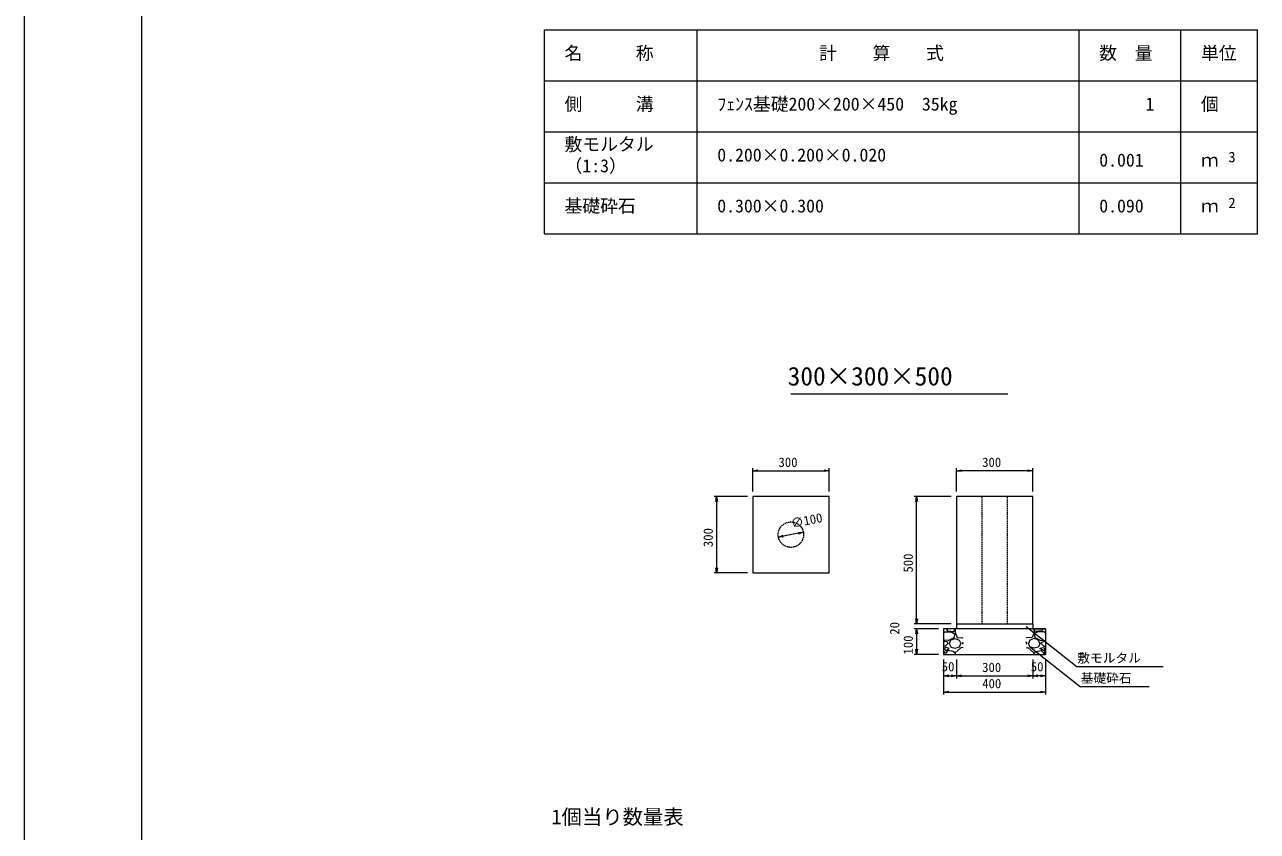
# Model space of a CAD drawing. Units: millimetres, scale not verified. Extents: x 4 to 84104, y 1 to 59401.
# Drawn here: x 4 to 24215, y 30750 to 46587 of the extents above; entities that cross this region are included whole.
import ezdxf
from ezdxf.enums import TextEntityAlignment as Align

# ---------------------------------------------------------------- set-up
doc = ezdxf.new("R2010")
doc.units = ezdxf.units.MM
doc.header["$LTSCALE"] = 100
doc.linetypes.add('USER1', pattern=[0.375, 0.25, -0.125])
for name, color, linetype, lineweight in [('D-MTR-FRAM（材料表図枠）', 2, 'Continuous', 18), ('D-STR-DIM（寸法）', 7, 'Continuous', 18), ('D-STR-HTXT（旗揚げ）', 7, 'Continuous', 18), ('D-STR-STR1（構造物）', 7, 'USER1', 18), ('D-STR-STRn（構造物）', 7, 'Continuous', 18), ('D-STR（構造物外形線）', 1, 'Continuous', 18), ('D-TTL(外枠）', 2, 'Continuous', 18), ('D-TTL-TXT（文字）', 7, 'Continuous', 18), ('DEFPOINTS_2', 8, 'Continuous', 18)]:
    doc.layers.add(name, color=color, linetype=linetype, lineweight=lineweight)
for name, color, linetype in [('D-MTR-TXT(文字列）', 7, 'Continuous'), ('D-MTR（材料表タイトル）', 7, 'Continuous'), ('D-STR-TXT（文字）', 7, 'Continuous')]:
    doc.layers.add(name, color=color, linetype=linetype)
doc.styles.add('ＭＳ ゴシック', font='')
doc.styles.get('ＭＳ ゴシック').set_extended_font_data('MS Gothic')

msp = doc.modelspace()

# ---------------------------------------------------------------- linework, layer by layer
at = {"layer": 'D-MTR-FRAM（材料表図枠）'}
for p, q in [((10214.7, 46482.9), (24214.7, 46482.9)), ((10214.7, 42482.9), (10214.7, 46482.9)), ((13214.7, 42482.9), (13214.7, 46482.9)), ((20714.7, 42482.9), (20714.7, 46482.9)), ((22714.7, 43282.9), (22714.7, 46482.9)), ((22714.7, 42482.9), (22714.7, 46482.9)), ((24214.7, 42482.9), (24214.7, 46482.9)), ((10214.7, 45482.9), (24214.7, 45482.9)), ((10214.7, 44482.9), (24214.7, 44482.9)), ((10214.7, 43482.9), (24214.7, 43482.9)), ((10214.7, 42482.9), (24214.7, 42482.9))]:
    msp.add_line(p, q, dxfattribs=at)
at = {"layer": 'D-STR-DIM（寸法）'}
for p, q in [((14303.7, 37424.3), (14303.7, 37879.4)), ((14303.7, 37829.4), (14403.7, 37846.1)), ((14403.7, 37812.7), (14303.7, 37829.4)), ((14303.7, 37829.4), (14403.7, 37829.4)), ((14403.7, 37829.4), (15703.7, 37829.4)), ((15703.7, 37846.1), (15803.7, 37829.4)), ((15803.7, 37829.4), (15703.7, 37812.7)), ((15803.7, 37829.4), (15703.7, 37829.4)), ((15803.7, 37424.3), (15803.7, 37879.4)), ((18303.7, 37424.3), (18303.7, 37879.4)), ((18303.7, 37829.4), (18403.7, 37846.1)), ((18403.7, 37812.7), (18303.7, 37829.4)), ((18303.7, 37829.4), (18403.7, 37829.4)), ((19703.7, 37829.4), (18403.7, 37829.4)), ((19703.7, 37846.1), (19803.7, 37829.4)), ((19803.7, 37829.4), (19703.7, 37812.7)), ((19803.7, 37829.4), (19703.7, 37829.4)), ((19803.7, 37424.3), (19803.7, 37879.4)), ((14203.7, 37324.3), (13543.8, 37324.3)), ((13577.1, 37224.3), (13593.8, 37324.3)), ((13593.8, 37324.3), (13610.4, 37224.3)), ((13593.8, 37324.3), (13593.8, 37224.3)), ((18203.7, 37324.3), (17473.1, 37324.3)), ((17506.5, 37224.3), (17523.1, 37324.3)), ((17523.1, 37324.3), (17539.8, 37224.3)), ((17523.1, 37324.3), (17523.1, 37224.3)), ((13593.8, 37224.3), (13593.8, 35924.3)), ((17523.1, 34924.3), (17523.1, 37224.3)), ((14808.4, 36526.1), (14903.3, 36561.7)), ((15200.9, 36603.3), (14906.5, 36545.4)), ((15197.7, 36619.6), (15299, 36622.6)), ((15299, 36622.6), (15200.9, 36603.3)), ((15299, 36622.6), (15204.1, 36586.9)), ((14808.4, 36526.1), (14906.5, 36545.4)), ((14909.8, 36529), (14808.4, 36526.1)), ((13593.8, 35824.3), (13577.1, 35924.3)), ((13610.4, 35924.3), (13593.8, 35824.3)), ((13593.8, 35824.3), (13593.8, 35924.3)), ((14203.7, 35824.3), (13543.8, 35824.3)), ((17523.1, 34824.3), (17506.5, 34924.3)), ((17523.1, 34824.3), (17506.5, 34924.3)), ((17523.1, 34924.3), (17523.1, 35024.3)), ((17539.8, 34924.3), (17523.1, 34824.3)), ((17523.1, 34824.3), (17523.1, 34924.3)), ((17539.8, 34924.3), (17523.1, 34824.3)), ((17523.1, 34824.3), (17523.1, 34924.3)), ((18203.7, 34824.3), (17473.1, 34824.3)), ((18203.7, 34824.3), (17473.1, 34824.3)), ((17953.7, 34724.3), (17473.1, 34724.3)), ((17953.7, 34724.3), (17473.1, 34724.3)), ((17506.5, 34624.3), (17523.1, 34724.3)), ((17506.5, 34624.3), (17523.1, 34724.3)), ((17523.1, 34724.3), (17539.8, 34624.3)), ((17523.1, 34724.3), (17523.1, 34624.3)), ((17523.1, 34724.3), (17539.8, 34624.3)), ((17523.1, 34724.3), (17523.1, 34624.3)), ((17523.1, 34624.3), (17523.1, 34324.3)), ((17523.1, 34624.3), (17523.1, 34524.3)), ((17953.7, 34224.3), (17473.1, 34224.3)), ((17523.1, 34224.3), (17506.5, 34324.3)), ((17539.8, 34324.3), (17523.1, 34224.3)), ((17523.1, 34224.3), (17523.1, 34324.3)), ((18053.7, 34124.3), (18053.7, 33753)), ((18053.7, 34124.3), (18053.7, 33434.4)), ((18303.7, 34124.3), (18303.7, 33753)), ((18303.7, 34124.3), (18303.7, 33753)), ((19803.7, 34124.3), (19803.7, 33753)), ((19803.7, 34124.3), (19803.7, 33753)), ((20053.7, 34124.3), (20053.7, 33753)), ((20053.7, 34124.3), (20053.7, 33434.4)), ((18053.7, 33803), (18153.7, 33819.7)), ((18153.7, 33786.3), (18053.7, 33803)), ((18053.7, 33803), (18153.7, 33803)), ((18153.7, 33803), (18203.7, 33803)), ((18203.7, 33819.7), (18303.7, 33803)), ((18303.7, 33803), (18203.7, 33786.3)), ((18303.7, 33803), (18203.7, 33803)), ((18303.7, 33803), (18403.7, 33819.7)), ((18403.7, 33786.3), (18303.7, 33803)), ((18303.7, 33803), (18403.7, 33803)), ((18403.7, 33803), (19703.7, 33803)), ((19703.7, 33819.7), (19803.7, 33803)), ((19803.7, 33803), (19703.7, 33786.3)), ((19803.7, 33803), (19703.7, 33803)), ((19803.7, 33803), (19903.7, 33819.7)), ((19903.7, 33786.3), (19803.7, 33803)), ((19803.7, 33803), (19903.7, 33803)), ((19953.7, 33803), (19903.7, 33803)), ((19953.7, 33819.7), (20053.7, 33803)), ((20053.7, 33803), (19953.7, 33786.3)), ((20053.7, 33803), (19953.7, 33803)), ((18053.7, 33484.4), (18153.7, 33501.1)), ((18153.7, 33467.7), (18053.7, 33484.4)), ((18053.7, 33484.4), (18153.7, 33484.4)), ((18153.7, 33484.4), (19953.7, 33484.4)), ((19953.7, 33501.1), (20053.7, 33484.4)), ((20053.7, 33484.4), (19953.7, 33467.7)), ((20053.7, 33484.4), (19953.7, 33484.4))]:
    msp.add_line(p, q, dxfattribs=at)
at = {"layer": 'D-STR-HTXT（旗揚げ）'}
for p, q in [((19675.2, 34770.4), (20677.9, 33981.3)), ((19740.7, 34378), (20743.3, 33588.8)), ((22363.5, 33981.3), (20677.9, 33981.3)), ((22092.4, 33587.5), (20745, 33587.5))]:
    msp.add_line(p, q, dxfattribs=at)
at = {"layer": 'D-STR-STR1（構造物）'}
for p, q in [((18803.7, 37324.3), (18803.7, 34824.3)), ((19303.7, 37324.3), (19303.7, 34824.3))]:
    msp.add_line(p, q, dxfattribs=at)
msp.add_circle((15053.7, 36574.3), 250, dxfattribs=at)
at = {"layer": 'D-STR-STRn（構造物）'}
for p, q in [((18303.7, 34724.3), (18053.7, 34724.3)), ((18053.7, 34724.3), (18053.7, 34224.3)), ((18053.7, 34696.8), (18062.5, 34724.3)), ((18053.7, 34637.8), (18077.8, 34664.5)), ((18078.3, 34663.6), (18208.3, 34663.6)), ((18104.5, 34724.3), (18128.1, 34688.9)), ((18128.3, 34688.5), (18253.3, 34673.5)), ((18208.1, 34664.5), (18273.1, 34619.5)), ((18254.5, 34674), (18279.5, 34719)), ((18277, 34650.7), (18317, 34555.7)), ((18281.2, 34724.3), (18277.6, 34649.3)), ((18278.3, 34718.6), (18278.3, 34724.3)), ((18303.7, 34824.3), (18303.7, 34724.3)), ((20053.7, 34724.3), (18303.7, 34724.3)), ((19830.5, 34650.7), (19790.5, 34555.7)), ((19803.7, 34824.3), (19803.7, 34724.3)), ((19803.7, 34724.3), (20053.7, 34724.3)), ((19826.2, 34724.3), (19829.8, 34649.3)), ((19853, 34674), (19828, 34719)), ((19829.2, 34718.6), (19829.2, 34724.3)), ((19899.4, 34664.5), (19834.4, 34619.5)), ((19979.2, 34688.5), (19854.2, 34673.5)), ((20029.2, 34663.6), (19899.2, 34663.6)), ((20002.9, 34724.3), (19979.3, 34688.9)), ((20053.7, 34637.8), (20029.7, 34664.5)), ((20053.7, 34696.8), (20044.9, 34724.3)), ((20053.7, 34724.3), (20053.7, 34224.3)), ((18148.3, 34493.7), (18053.7, 34501.2)), ((18133.2, 34463.9), (18053.7, 34483.7)), ((18093.5, 34388.3), (18053.7, 34384.9)), ((18137.8, 34439.5), (18092.8, 34389.5)), ((18138.3, 34437.9), (18133.3, 34462.9)), ((18252.6, 34549.8), (18147.6, 34494.8)), ((18162.5, 34438.9), (18192.5, 34368.9)), ((18167.5, 34438.4), (18197.5, 34508.4)), ((18198.3, 34508.5), (18278.3, 34533.5)), ((18273.9, 34618.4), (18253.9, 34548.4)), ((18278.3, 34533.7), (18358.3, 34503.7)), ((18318.3, 34553.7), (18423.3, 34548.7)), ((18358.3, 34503.3), (18388.3, 34438.3)), ((18362.7, 34369.6), (18387.7, 34439.6)), ((18435.5, 34426.8), (18423, 34440.5)), ((18423.1, 34439), (18435.5, 34472.1)), ((18423.6, 34546.1), (18435.5, 34555.3)), ((19683.9, 34546.1), (19671.9, 34555.3)), ((19684.3, 34439), (19671.9, 34472.1)), ((19671.9, 34426.8), (19684.5, 34440.5)), ((19789.1, 34553.7), (19684.1, 34548.7)), ((19749.2, 34503.3), (19719.2, 34438.3)), ((19744.8, 34369.6), (19719.8, 34439.6)), ((19829.2, 34533.7), (19749.2, 34503.7)), ((19909.2, 34508.5), (19829.2, 34533.5)), ((19833.5, 34618.4), (19853.5, 34548.4)), ((19854.9, 34549.8), (19959.9, 34494.8)), ((19940, 34438.4), (19910, 34508.4)), ((19944.9, 34438.9), (19914.9, 34368.9)), ((19959.1, 34493.7), (20053.7, 34501.2)), ((19969.2, 34437.9), (19974.2, 34462.9)), ((19969.7, 34439.5), (20014.7, 34389.5)), ((19974.2, 34463.9), (20053.7, 34483.7)), ((20014, 34388.3), (20053.7, 34384.9)), ((18075, 34259.1), (18053.7, 34294)), ((18053.7, 34224.3), (20053.7, 34224.3)), ((18062.5, 34224.3), (18073.3, 34257.9)), ((18067.9, 34343.6), (18087.9, 34293.6)), ((18103.4, 34359.1), (18068.4, 34344.1)), ((18088.1, 34248.9), (18104.5, 34224.3)), ((18138.2, 34298.5), (18088.2, 34248.5)), ((18088.7, 34293.7), (18163.7, 34338.7)), ((18163.4, 34338.8), (18103.4, 34358.8)), ((18238.3, 34283.5), (18138.3, 34298.5)), ((18193.2, 34368.6), (18278.2, 34343.6)), ((18279.4, 34247.6), (18239.4, 34282.6)), ((18278, 34343.8), (18363, 34368.8)), ((18278.3, 34224.3), (18278.3, 34248.6)), ((18282.6, 34254.3), (18281.2, 34224.3)), ((18397.8, 34358.5), (18282.8, 34253.5)), ((18435.5, 34355.7), (18398.3, 34358.8)), ((19671.9, 34355.7), (19709.1, 34358.8)), ((19709.7, 34358.5), (19824.7, 34253.5)), ((19829.4, 34343.8), (19744.4, 34368.8)), ((19824.8, 34254.3), (19826.2, 34224.3)), ((19828, 34247.6), (19868, 34282.6)), ((19829.2, 34224.3), (19829.2, 34248.6)), ((19914.3, 34368.6), (19829.3, 34343.6)), ((19869.1, 34283.5), (19969.1, 34298.5)), ((20018.7, 34293.7), (19943.7, 34338.7)), ((19944, 34338.8), (20004, 34358.8)), ((19969.2, 34298.5), (20019.2, 34248.5)), ((20019.3, 34248.9), (20002.9, 34224.3)), ((20004, 34359.1), (20039, 34344.1)), ((20039.5, 34343.6), (20019.5, 34293.6)), ((20032.4, 34259.1), (20053.7, 34294)), ((20044.9, 34224.3), (20034.2, 34257.9))]:
    msp.add_line(p, q, dxfattribs=at)
at = {"layer": 'D-STR（構造物外形線）'}
for p, q in [((14303.7, 37324.3), (14303.7, 35824.3)), ((15803.7, 37324.3), (14303.7, 37324.3)), ((15803.7, 35824.3), (15803.7, 37324.3)), ((18303.7, 37324.3), (18303.7, 34824.3)), ((19803.7, 37324.3), (18303.7, 37324.3)), ((19803.7, 34824.3), (19803.7, 37324.3)), ((14303.7, 35824.3), (15803.7, 35824.3)), ((18303.7, 34824.3), (19803.7, 34824.3))]:
    msp.add_line(p, q, dxfattribs=at)
at = {"layer": 'D-TTL(外枠）'}
msp.add_line((2303.7, 2001), (2303.7, 57401), dxfattribs=at)
at = {"layer": 'D-TTL-TXT（文字）'}
msp.add_line((15053.7, 39342), (19311.1, 39342), dxfattribs=at)
at = {"layer": 'DEFPOINTS_2'}
msp.add_line((3.7, 1), (3.7, 59401), dxfattribs=at)

# ---------------------------------------------------------------- texts
at = {"layer": 'D-MTR-TXT(文字列）', "style": 'ＭＳ ゴシック'}
for s, height, p in [('名\u3000\u3000\u3000称', 256.6, (10606.9, 45823.2)), ('計\u3000\u3000算\u3000\u3000式', 256.6, (15607.7, 45823.2)), ('数\u3000量', 256.6, (21106.9, 45823.2)), ('単位', 256.6, (23106.9, 45823.2)), ('側\u3000\u3000\u3000溝', 256.6, (10606.9, 44823.2)), ('ﾌｪﾝｽ基礎200×200×450\u300035kg', 256.6, (13606.9, 44823.2)), ('1', 256.6, (22019.3, 44823.2)), ('個', 256.6, (23106.9, 44823.2)), ('敷モルタル', 256.6, (10606.9, 44033.3)), ('0.200×0.200×0.020', 256.6, (13606.9, 43823.2)), ('3', 205.3, (23647.1, 43823.7)), ('（1:3）', 256.6, (10606.9, 43611)), ('0.001', 256.6, (21109.6, 43723.2)), ('ｍ', 256.6, (23106.9, 43723.2)), ('基礎砕石', 256.6, (10606.9, 42823.2)), ('0.300×0.300', 256.6, (13606.9, 42823.2)), ('0.090', 256.6, (21109.6, 42823.2)), ('2', 205.3, (23647.1, 42923.7)), ('ｍ', 256.6, (23106.9, 42823.2))]:
    msp.add_text(s, height=height, dxfattribs=at).set_placement(p, align=Align.BOTTOM_LEFT)
at = {"layer": 'D-MTR（材料表タイトル）', "style": 'ＭＳ ゴシック'}
msp.add_text('1個当り数量表', height=293.3, dxfattribs=at).set_placement((10348.9, 30798.8), align=Align.BOTTOM_LEFT)
at = {"layer": 'D-STR-DIM（寸法）', "style": 'ＭＳ ゴシック'}
for s, p in [('300', (14809.4, 37849.4)), ('300', (18809.4, 37849.4)), ('50', (18015.7, 33836.3)), ('300', (18809.4, 33823)), ('50', (19765.7, 33836.3)), ('400', (18811.3, 33504.4))]:
    msp.add_text(s, height=183.3, dxfattribs=at).set_placement(p, align=Align.BOTTOM_LEFT)
for s, rotation, p in [('∅100', 11.132, (15085.7, 36650.6)), ('300', 90, (13573.8, 36330)), ('500', 90, (17503.1, 35830)), ('20', 90, (17237.5, 34610.6)), ('100', 90, (17503.1, 34221.1))]:
    msp.add_text(s, height=183.3, rotation=rotation, dxfattribs=at).set_placement(p, align=Align.BOTTOM_LEFT)
at = {"layer": 'D-STR-TXT（文字）', "style": 'ＭＳ ゴシック'}
for s, p in [('敷モルタル', (20677.9, 34006.5)), ('基礎砕石', (20745, 33612.8))]:
    msp.add_text(s, height=183.3, dxfattribs=at).set_placement(p, align=Align.BOTTOM_LEFT)
at = {"layer": 'D-TTL-TXT（文字）', "style": 'ＭＳ ゴシック'}
msp.add_text('300×300×500', height=366.6, dxfattribs=at).set_placement((14989.4, 39392), align=Align.BOTTOM_LEFT)

doc.saveas('drawing.dxf')
